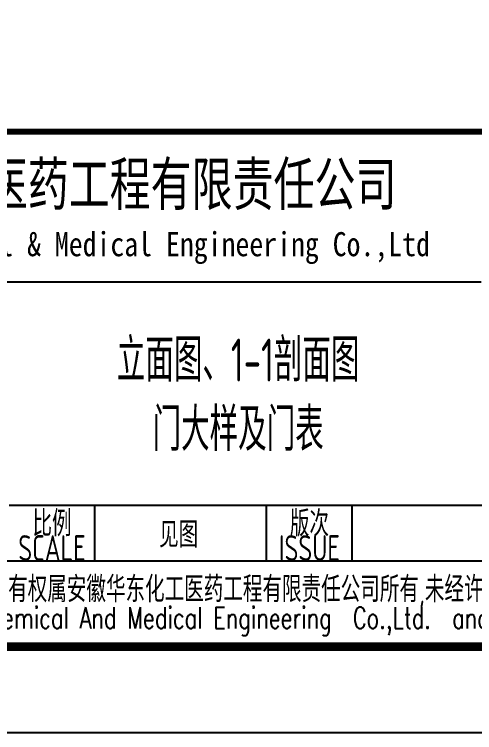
# Model space of a CAD drawing. Extents: x 5066963 to 5185393, y -485691 to -238129.
# Drawn here: x 5166485 to 5171850, y -485691 to -477326 of the extents above; entities that cross this region are included whole.
import ezdxf
from ezdxf.enums import TextEntityAlignment as Align

# ---------------------------------------------------------------- set-up
doc = ezdxf.new("R2010")
doc.units = 0
doc.header["$LTSCALE"] = 1000
doc.header["$MEASUREMENT"] = 0
doc.layers.get('0').update_dxf_attribs({"linetype": 'CONTINUOUS'})
doc.layers.add('PUB_TITLE', color=4, linetype='CONTINUOUS')
doc.styles.add('AHD', font='sceie.shx', dxfattribs={"width": 0.7, "bigfont": 'sceic.shx'})
doc.styles.add('ECEC_TQ', font='txt_l.shx', dxfattribs={"bigfont": 'hztxt_l.shx'})
doc.styles.add('sceie', font='sceie.shx', dxfattribs={"bigfont": 'sceic.shx'})
doc.styles.add('宋体', font='', dxfattribs={"width": 0.7})
doc.styles.get('宋体').set_extended_font_data('SimSun')

msp = doc.modelspace()

# ---------------------------------------------------------------- linework, layer by layer
for p, q in [((5160924.1, -480440.7), (5171924.1, -480440.7)), ((5166424.1, -483040.7), (5178924.1, -483040.7)), ((5167424.1, -483690.7), (5167424.1, -483040.7)), ((5169424.1, -483690.7), (5169424.1, -483040.7)), ((5170424.1, -483690.7), (5170424.1, -483040.7)), ((5160924.1, -483690.7), (5178924.1, -483690.7)), ((5160924.1, -484690.7), (5178924.1, -484690.7))]:
    msp.add_line(p, q)
at = {"const_width": 70}
msp.add_lwpolyline([(5178924.1, -478690.7), (5160924.1, -478690.7)], dxfattribs=at)
at = {"layer": 'PUB_TITLE', "color": 4}
msp.add_lwpolyline([(5095824.1, -485690.7), (5179924.1, -485690.7), (5179924.1, -426290.7), (5095824.1, -426290.7)], close=True, dxfattribs=at)
at = {"layer": 'PUB_TITLE', "color": 4, "const_width": 100}
msp.add_lwpolyline([(5098324.1, -484690.7), (5178924.1, -484690.7), (5178924.1, -427290.7), (5098324.1, -427290.7)], close=True, dxfattribs=at)

# ---------------------------------------------------------------- texts
for s, height, style, width, p in [('安徽华东化工医药工程有限责任公司', 500, '宋体', 0.7, (5167119, -479290.7)), ('Anhui Huadong Chemical & Medical Engineering Co.,Ltd', 280, '宋体', 0.85, (5167119, -480040.7)), ('立面图、1-1剖面图', 500, 'AHD', 0.7, (5169093, -481323.9)), ('门大样及门表', 500, 'AHD', 0.7, (5169093, -482132.9)), ('比例', 300, 'sceie', 0.8, (5166924.1, -483240.7)), ('版次', 300, 'sceie', 0.8, (5169924.1, -483240.7)), ('见图', 300, 'sceie', 0.8, (5168400, -483377.7)), ('SCALE', 300, 'sceie', 0.8, (5166924.1, -483540.7)), ('ISSUE', 300, 'sceie', 0.8, (5169924.1, -483540.7)), ('本文件专有权属安徽华东化工医药工程有限责任公司所有,未经许可不得复制或转让给第三方', 300, 'sceie', 0.8, (5170095.2, -484039.7)), ('The proprietary right of this document belongs to Anhui Huadong Chemical And Medical Engineering  Co.,Ltd.  and any replication or transfer to the 3rd. side is forbidden without its permission. ', 250, 'ECEC_TQ', 0.72, (5169924.1, -484390.7))]:
    msp.add_text(s, height=height, dxfattribs=dict(style=style, width=width)).set_placement(p, align=Align.MIDDLE)

doc.saveas('drawing.dxf')
